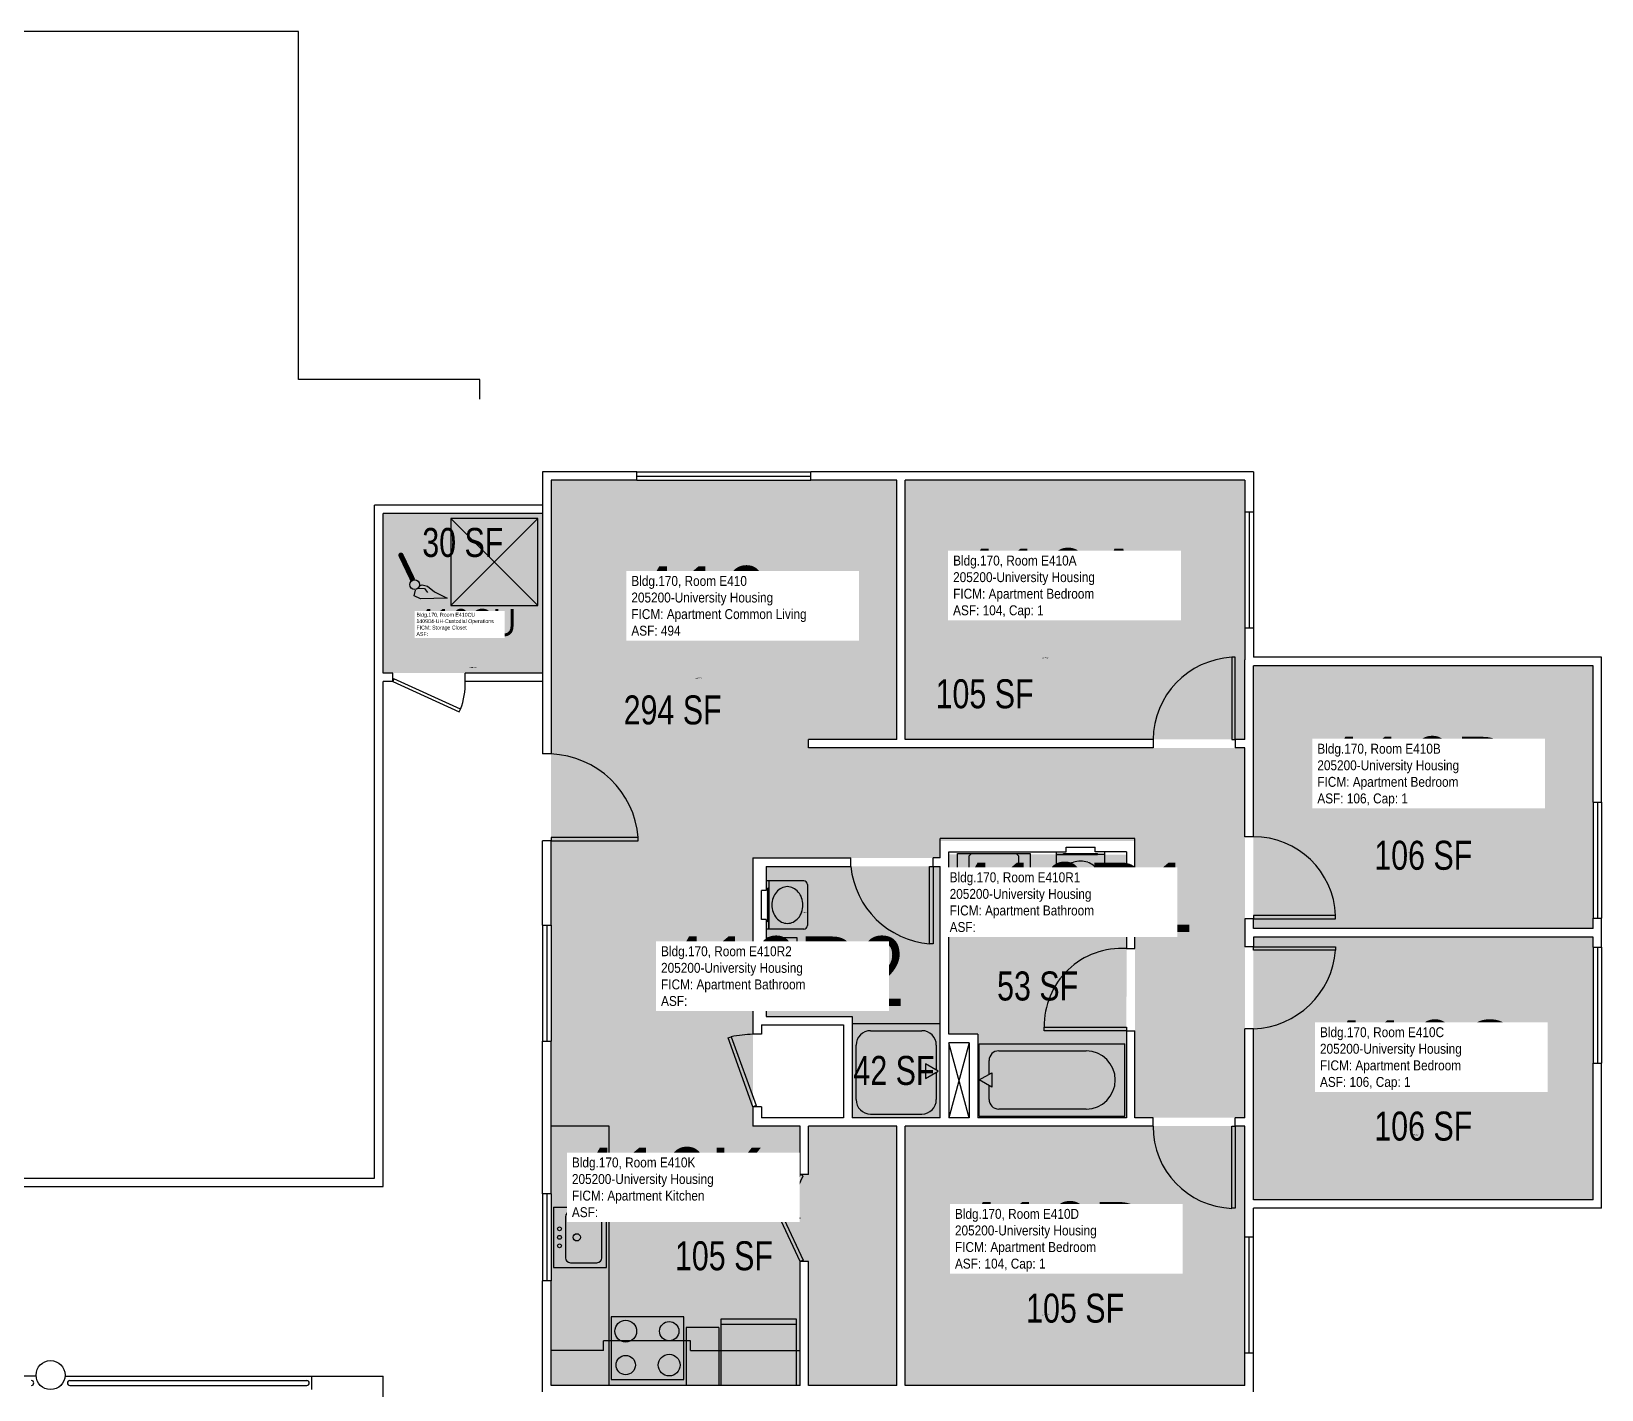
# Model space of a CAD drawing. Header units: inches. Extents: x -362 to 1240, y -1298 to 2007.
# Drawn here: x 291 to 940, y 1445 to 2007 of the extents above; entities that cross this region are included whole.
import ezdxf
from ezdxf.enums import TextEntityAlignment as Align

# ---------------------------------------------------------------- set-up
doc = ezdxf.new("R2010")
doc.units = ezdxf.units.IN
doc.header["$LTSCALE"] = 10
doc.header["$MEASUREMENT"] = 0
doc.layers.get('0').update_dxf_attribs({"linetype": 'CONTINUOUS'})
for name, color, linetype in [('A-DOOR', 2, 'CONTINUOUS'), ('A-FLOR', 3, 'CONTINUOUS'), ('A-GLAZ', 1, 'CONTINUOUS'), ('A-IDEN-ICON', 4, 'CONTINUOUS'), ('A-IDEN-RNUM', 7, 'CONTINUOUS'), ('A-IDEN-SNUM', 4, 'CONTINUOUS'), ('A-IDEN-VNUM', 4, 'CONTINUOUS'), ('A-ROOF', 2, 'CONTINUOUS'), ('A-WALL', 5, 'CONTINUOUS'), ('AREA-TEXT', 3, 'CONTINUOUS'), ('P-SANR-FIXT', 2, 'CONTINUOUS'), ('Rooms-Category-Color', 7, 'CONTINUOUS'), ('Rooms-College-Color', 7, 'CONTINUOUS'), ('Rooms-Department-Color', 7, 'CONTINUOUS'), ('Rooms-Division-Color', 7, 'CONTINUOUS'), ('Rooms-Information', 7, 'CONTINUOUS')]:
    doc.layers.add(name, color=color, linetype=linetype)
doc.styles.add('CP_AREA', font='arial.ttf', dxfattribs={"height": 15})
doc.styles.add('CP_ROOMSNUMBER', font='arial.ttf', dxfattribs={"height": 1})
doc.styles.add('CP_ROOMVNUMBER', font='arial.ttf', dxfattribs={"width": 0.85, "height": 0.075})

# ---------------------------------------------------------------- blocks, each defined once
blk = doc.blocks.new('CPCUST')
at = {"color": 0, "linetype": 'ByBlock'}
for p, q in [((0.0262, -0.0408), (0.0446, -0.0406)), ((0.0297, -0.0341), (0.0376, -0.0302)), ((0.0376, -0.0302), (0.0533, -0.0324)), ((0.0446, -0.0406), (0.0543, -0.0505)), ((0.0533, -0.0324), (0.0745, -0.0479)), ((0.0171, -0.0639), (0.02, -0.0466)), ((0.0358, -0.0705), (0.0171, -0.0639)), ((0.1117, -0.0625), (0.0358, -0.0705)), ((0.0745, -0.0479), (0.1117, -0.0625))]:
    blk.add_line(p, q, dxfattribs=at)
at = {"color": 0, "linetype": 'ByBlock', "const_width": 0.0075}
blk.add_lwpolyline([(-0.0332, 0.0481, 1), (-0.0268, 0.0519, 1)], format="xyb", close=True, dxfattribs=at)
at = {"color": 0, "linetype": 'ByBlock', "const_width": 0.015}
blk.add_lwpolyline([(-0.03, 0.05), (0.01, -0.0193)], dxfattribs=at)
at = {"color": 0, "linetype": 'ByBlock'}
blk.add_circle((0.0158, -0.0313), 0.0141, dxfattribs=at)

msp = doc.modelspace()

# ---------------------------------------------------------------- hatches: boundary and pattern name
at = {"layer": 'Rooms-Category-Color', "true_color": 0x728ef3}
for points in [[(792.76, 1557.51), (792.77, 1710.51), (612.27, 1710.51), (612.27, 1714.01), (648.77, 1714.01), (648.76, 1821.26), (505.77, 1821.26), (505.76, 1554.01), (589.26, 1554.01), (589.26, 1665.01), (666.77, 1665.01), (666.77, 1672.01), (747.26, 1672.01), (747.26, 1557.51)], [(652.26, 1714.01), (652.26, 1821.26), (792.76, 1821.26), (792.76, 1714.01)], [(502.26, 1741.5), (436.28, 1741.5), (436.28, 1807.5), (502.26, 1807.5)], [(796.26, 1744.51), (796.26, 1635.76), (936.76, 1635.76), (936.76, 1744.51)], [(743.76, 1557.51), (743.77, 1666.39), (670.26, 1666.51), (670.27, 1592.01), (682.26, 1592.01), (682.26, 1557.51)], [(666.76, 1557.51), (666.77, 1661.51), (594.76, 1661.51), (594.76, 1599.38), (630.27, 1599.38), (630.26, 1557.51)], [(796.26, 1632.26), (796.26, 1523.51), (936.76, 1523.51), (936.76, 1632.26)], [(648.77, 1446.76), (648.76, 1554.01), (612.26, 1554.01), (612.26, 1534.01), (608.76, 1534.01), (608.76, 1554.01), (505.76, 1554.01), (505.77, 1446.76), (608.76, 1446.76), (608.76, 1498.01), (612.26, 1498.01), (612.27, 1446.76)], [(792.76, 1554.01), (792.76, 1446.76), (652.26, 1446.76), (652.26, 1554.01)]]:
    msp.add_hatch(color=171, dxfattribs=at).paths.add_polyline_path(points)
at = {"layer": 'Rooms-College-Color', "true_color": 0xadadad}
for points in [[(792.76, 1557.51), (792.77, 1710.51), (612.27, 1710.51), (612.27, 1714.01), (648.77, 1714.01), (648.76, 1821.26), (505.77, 1821.26), (505.76, 1554.01), (589.26, 1554.01), (589.26, 1665.01), (666.77, 1665.01), (666.77, 1672.01), (747.26, 1672.01), (747.26, 1557.51)], [(652.26, 1714.01), (652.26, 1821.26), (792.76, 1821.26), (792.76, 1714.01)], [(502.26, 1741.5), (436.28, 1741.5), (436.28, 1807.5), (502.26, 1807.5)], [(796.26, 1744.51), (796.26, 1635.76), (936.76, 1635.76), (936.76, 1744.51)], [(743.76, 1557.51), (743.77, 1666.39), (670.26, 1666.51), (670.27, 1592.01), (682.26, 1592.01), (682.26, 1557.51)], [(666.76, 1557.51), (666.77, 1661.51), (594.76, 1661.51), (594.76, 1599.38), (630.27, 1599.38), (630.26, 1557.51)], [(796.26, 1632.26), (796.26, 1523.51), (936.76, 1523.51), (936.76, 1632.26)], [(648.77, 1446.76), (648.76, 1554.01), (612.26, 1554.01), (612.26, 1534.01), (608.76, 1534.01), (608.76, 1554.01), (505.76, 1554.01), (505.77, 1446.76), (608.76, 1446.76), (608.76, 1498.01), (612.26, 1498.01), (612.27, 1446.76)], [(792.76, 1554.01), (792.76, 1446.76), (652.26, 1446.76), (652.26, 1554.01)]]:
    msp.add_hatch(color=253, dxfattribs=at).paths.add_polyline_path(points)
at = {"layer": 'Rooms-Department-Color', "true_color": 0x604aed}
for points in [[(792.76, 1557.51), (792.77, 1710.51), (612.27, 1710.51), (612.27, 1714.01), (648.77, 1714.01), (648.76, 1821.26), (505.77, 1821.26), (505.76, 1554.01), (589.26, 1554.01), (589.26, 1665.01), (666.77, 1665.01), (666.77, 1672.01), (747.26, 1672.01), (747.26, 1557.51)], [(652.26, 1714.01), (652.26, 1821.26), (792.76, 1821.26), (792.76, 1714.01)], [(502.26, 1741.5), (436.28, 1741.5), (436.28, 1807.5), (502.26, 1807.5)], [(796.26, 1744.51), (796.26, 1635.76), (936.76, 1635.76), (936.76, 1744.51)], [(743.76, 1557.51), (743.77, 1666.39), (670.26, 1666.51), (670.27, 1592.01), (682.26, 1592.01), (682.26, 1557.51)], [(666.76, 1557.51), (666.77, 1661.51), (594.76, 1661.51), (594.76, 1599.38), (630.27, 1599.38), (630.26, 1557.51)], [(796.26, 1632.26), (796.26, 1523.51), (936.76, 1523.51), (936.76, 1632.26)], [(648.77, 1446.76), (648.76, 1554.01), (612.26, 1554.01), (612.26, 1534.01), (608.76, 1534.01), (608.76, 1554.01), (505.76, 1554.01), (505.77, 1446.76), (608.76, 1446.76), (608.76, 1498.01), (612.26, 1498.01), (612.27, 1446.76)], [(792.76, 1554.01), (792.76, 1446.76), (652.26, 1446.76), (652.26, 1554.01)]]:
    msp.add_hatch(color=173, dxfattribs=at).paths.add_polyline_path(points)
at = {"layer": 'Rooms-Division-Color', "true_color": 0x604aed}
for points in [[(792.76, 1557.51), (792.77, 1710.51), (612.27, 1710.51), (612.27, 1714.01), (648.77, 1714.01), (648.76, 1821.26), (505.77, 1821.26), (505.76, 1554.01), (589.26, 1554.01), (589.26, 1665.01), (666.77, 1665.01), (666.77, 1672.01), (747.26, 1672.01), (747.26, 1557.51)], [(652.26, 1714.01), (652.26, 1821.26), (792.76, 1821.26), (792.76, 1714.01)], [(502.26, 1741.5), (436.28, 1741.5), (436.28, 1807.5), (502.26, 1807.5)], [(796.26, 1744.51), (796.26, 1635.76), (936.76, 1635.76), (936.76, 1744.51)], [(743.76, 1557.51), (743.77, 1666.39), (670.26, 1666.51), (670.27, 1592.01), (682.26, 1592.01), (682.26, 1557.51)], [(666.76, 1557.51), (666.77, 1661.51), (594.76, 1661.51), (594.76, 1599.38), (630.27, 1599.38), (630.26, 1557.51)], [(796.26, 1632.26), (796.26, 1523.51), (936.76, 1523.51), (936.76, 1632.26)], [(648.77, 1446.76), (648.76, 1554.01), (612.26, 1554.01), (612.26, 1534.01), (608.76, 1534.01), (608.76, 1554.01), (505.76, 1554.01), (505.77, 1446.76), (608.76, 1446.76), (608.76, 1498.01), (612.26, 1498.01), (612.27, 1446.76)], [(792.76, 1554.01), (792.76, 1446.76), (652.26, 1446.76), (652.26, 1554.01)]]:
    msp.add_hatch(color=173, dxfattribs=at).paths.add_polyline_path(points)

# ---------------------------------------------------------------- linework, layer by layer
at = {"layer": 'A-DOOR'}
for p, q in [((787.35, 1748.01), (787.35, 1714.01)), ((788.76, 1748.01), (787.35, 1748.01)), ((788.76, 1714.01), (788.76, 1748.01)), ((440.79, 1739.14), (440.26, 1738)), ((440.26, 1738), (467.8, 1725.46)), ((468.32, 1726.61), (440.79, 1739.14)), ((467.8, 1725.46), (468.32, 1726.61)), ((787.35, 1714.01), (788.76, 1714.01)), ((541.76, 1673.42), (505.76, 1673.42)), ((505.76, 1673.42), (505.76, 1672.01)), ((505.76, 1672.01), (541.76, 1672.01)), ((541.76, 1672.01), (541.76, 1673.42)), ((662.35, 1629.51), (662.35, 1661.51)), ((662.35, 1661.51), (663.76, 1661.51)), ((663.76, 1661.51), (663.76, 1629.51)), ((830.26, 1641.17), (796.26, 1641.17)), ((796.26, 1641.17), (796.26, 1639.76)), ((796.26, 1639.76), (830.26, 1639.76)), ((830.26, 1639.76), (830.26, 1641.17)), ((663.76, 1629.51), (662.35, 1629.51)), ((796.26, 1628.26), (830.26, 1628.26)), ((796.26, 1626.84), (796.26, 1628.26)), ((830.26, 1626.84), (796.26, 1626.84)), ((830.26, 1628.26), (830.26, 1626.84)), ((709.76, 1594.92), (743.76, 1594.92)), ((709.76, 1593.51), (709.76, 1594.92)), ((743.76, 1593.51), (709.76, 1593.51)), ((743.76, 1594.92), (743.76, 1593.51)), ((578.97, 1590.49), (580.29, 1590.97)), ((589.26, 1562.01), (578.97, 1590.49)), ((580.29, 1590.97), (590.59, 1562.49)), ((590.59, 1562.49), (589.26, 1562.01)), ((787.35, 1520.01), (787.35, 1554.01)), ((787.35, 1554.01), (788.76, 1554.01)), ((788.76, 1554.01), (788.76, 1520.01)), ((608.76, 1534.01), (600.89, 1517.16)), ((602.17, 1516.56), (610.04, 1533.41)), ((610.04, 1533.41), (608.76, 1534.01)), ((788.76, 1520.01), (787.35, 1520.01)), ((600.89, 1517.16), (602.17, 1516.56)), ((600.89, 1514.85), (602.17, 1515.45)), ((608.76, 1498.01), (600.89, 1514.85)), ((602.17, 1515.45), (610.04, 1498.61)), ((610.04, 1498.61), (608.76, 1498.01))]:
    msp.add_line(p, q, dxfattribs=at)
for centre, radius, start, end in [((789.15, 1713.67), 34.38, 92.99623, 179.44152), ((441.19, 1737.11), 29.09, 338.85076, 1.75211), ((504.29, 1670.44), 37.6, 4.55195, 87.74769), ((796.31, 1639.78), 33.98, 2.35506, 90.08269), ((665.15, 1664.95), 35.55, 185.55223, 265.48276), ((741.64, 1595.69), 31.88, 86.17917, 181.38308), ((794.95, 1629.67), 35.43, 272.13458, 355.42767), ((590.19, 1545.47), 46.56, 91.13665, 102.26972), ((788.53, 1553.75), 33.77, 179.56724, 267.99501), ((607.6, 1541.68), 25.7, 257.79511, 272.60034), ((607.6, 1490.33), 25.7, 87.39966, 102.20489)]:
    msp.add_arc(centre, radius, start, end, dxfattribs=at)
at = {"layer": 'A-FLOR'}
for p, q in [((678.76, 1588.51), (670.26, 1557.51)), ((678.76, 1557.5), (670.26, 1588.51)), ((306.7, 1448.75), (404.76, 1448.75)), ((306.7, 1446.75), (404.76, 1446.75))]:
    msp.add_line(p, q, dxfattribs=at)
at = {"layer": 'A-FLOR', "extrusion": (0.000187714, -5.16719e-13, 1)}
for centre in [(290.83, 1447.75, 0.05), (404.76, 1447.75, 0.08)]:
    msp.add_arc(centre, 1, 270, 90, dxfattribs=at)
at = {"layer": 'A-FLOR', "extrusion": (0.000187714, -5.16804e-13, 1)}
msp.add_arc((306.7, 1447.75, 0.06), 1, 90, 270, dxfattribs=at)
at = {"layer": 'A-GLAZ'}
for p, q in [((541.26, 1824.76), (613.26, 1824.76)), ((541.26, 1823.01), (613.26, 1823.01)), ((541.26, 1821.26), (613.26, 1821.26)), ((792.76, 1808.01), (792.76, 1760.01)), ((794.51, 1808.01), (794.51, 1760.01)), ((796.26, 1808.01), (796.26, 1760.01)), ((936.76, 1688.01), (936.76, 1640.01)), ((938.51, 1688.01), (938.51, 1640.01)), ((940.26, 1688.01), (940.26, 1640.01)), ((502.26, 1637.13), (502.26, 1589.13)), ((504.01, 1637.13), (504.01, 1589.13)), ((505.76, 1637.13), (505.76, 1589.13)), ((936.76, 1628.01), (936.76, 1580.01)), ((938.51, 1628.01), (938.51, 1580.01)), ((940.26, 1628.01), (940.26, 1580.01)), ((502.26, 1526.01), (502.26, 1490.01)), ((504.01, 1526.01), (504.01, 1490.01)), ((505.76, 1526.01), (505.76, 1490.01)), ((792.76, 1460.01), (792.76, 1508.01)), ((794.51, 1460.01), (794.51, 1508.01)), ((796.26, 1460.01), (796.26, 1508.01))]:
    msp.add_line(p, q, dxfattribs=at)
at = {"layer": 'A-ROOF'}
for p, q in [((401.26, 2007.01), (93.26, 2007.01)), ((401.26, 1863.01), (401.26, 2007.01)), ((476.26, 1863.01), (401.26, 1863.01)), ((476.26, 1854.76), (476.26, 1863.01))]:
    msp.add_line(p, q, dxfattribs=at)
at = {"layer": 'A-WALL'}
for p, q in [((541.26, 1824.76), (502.26, 1824.76)), ((502.26, 1824.76), (502.26, 1708.01)), ((541.26, 1821.26), (505.76, 1821.26)), ((505.76, 1821.26), (505.76, 1708.01)), ((541.26, 1821.26), (541.26, 1824.76)), ((796.26, 1824.76), (613.26, 1824.76)), ((613.26, 1821.26), (613.26, 1824.76)), ((648.76, 1821.26), (613.26, 1821.26)), ((648.76, 1714.01), (648.76, 1821.26)), ((792.76, 1821.26), (652.26, 1821.26)), ((652.26, 1714.01), (652.26, 1821.26)), ((792.76, 1821.26), (792.76, 1808.01)), ((796.26, 1824.76), (796.26, 1808.01)), ((502.26, 1811), (432.76, 1811)), ((432.76, 1532.51), (432.76, 1811)), ((436.26, 1741.5), (436.26, 1807.5)), ((502.26, 1807.5), (436.26, 1807.5)), ((796.26, 1808.01), (792.76, 1808.01)), ((792.76, 1760.01), (792.76, 1747.01)), ((796.26, 1760.01), (792.76, 1760.01)), ((796.26, 1760.01), (796.26, 1748.01)), ((792.76, 1714.01), (792.76, 1747.01)), ((940.26, 1748.01), (796.26, 1748.01)), ((940.26, 1688.01), (940.26, 1748.01)), ((440.26, 1741.5), (436.26, 1741.5)), ((440.26, 1738), (440.26, 1741.5)), ((470.26, 1738), (470.26, 1741.5)), ((502.26, 1741.5), (470.26, 1741.5)), ((936.76, 1744.51), (796.26, 1744.51)), ((796.26, 1673.76), (796.26, 1744.51)), ((936.76, 1688.01), (936.76, 1744.51)), ((440.26, 1738), (436.26, 1738)), ((436.26, 1529.01), (436.26, 1738)), ((502.26, 1738), (470.26, 1738)), ((648.76, 1714.01), (612.26, 1714.01)), ((612.26, 1710.51), (612.26, 1714.01)), ((754.76, 1710.51), (612.26, 1710.51)), ((754.76, 1714.01), (652.26, 1714.01)), ((754.76, 1714.01), (754.76, 1710.51)), ((792.76, 1714.01), (788.76, 1714.01)), ((788.76, 1714.01), (788.76, 1710.51)), ((792.76, 1710.51), (788.76, 1710.51)), ((792.76, 1673.76), (792.76, 1710.51)), ((505.76, 1708.01), (502.26, 1708.01)), ((936.76, 1688.01), (940.26, 1688.01)), ((505.76, 1672.01), (502.26, 1672.01)), ((502.26, 1637.13), (502.26, 1672.01)), ((505.76, 1637.13), (505.76, 1672.01)), ((666.76, 1665.01), (666.76, 1673.01)), ((747.26, 1673.01), (666.76, 1673.01)), ((718.76, 1667.51), (718.76, 1669.51)), ((718.76, 1669.51), (730.76, 1669.51)), ((730.76, 1667.51), (730.76, 1669.51)), ((747.26, 1627.51), (747.26, 1673.01)), ((796.26, 1673.76), (792.76, 1673.76)), ((589.26, 1665.01), (589.26, 1592.01)), ((589.26, 1665.01), (629.76, 1665.01)), ((629.76, 1661.51), (629.76, 1665.01)), ((666.76, 1665.01), (663.76, 1665.01)), ((663.76, 1661.51), (663.76, 1665.01)), ((670.26, 1667.51), (718.76, 1667.51)), ((670.26, 1592.01), (670.26, 1667.51)), ((743.76, 1667.51), (730.76, 1667.51)), ((743.76, 1667.51), (743.76, 1627.51)), ((594.76, 1661.51), (594.76, 1651.51)), ((594.76, 1661.51), (629.76, 1661.51)), ((663.76, 1661.51), (666.76, 1661.51)), ((666.76, 1557.51), (666.76, 1661.51)), ((594.76, 1651.51), (592.76, 1651.51)), ((592.76, 1639.51), (592.76, 1651.51)), ((502.26, 1637.13), (505.76, 1637.13)), ((594.76, 1639.51), (592.76, 1639.51)), ((594.76, 1639.51), (594.76, 1599.38)), ((796.26, 1639.76), (792.76, 1639.76)), ((792.76, 1639.76), (792.76, 1628.26)), ((796.26, 1635.76), (796.26, 1639.76)), ((936.76, 1635.76), (936.76, 1640.01)), ((936.76, 1640.01), (940.26, 1640.01)), ((940.26, 1628.01), (940.26, 1640.01)), ((936.76, 1635.76), (796.26, 1635.76)), ((796.26, 1632.26), (796.26, 1628.26)), ((936.76, 1632.26), (796.26, 1632.26)), ((936.76, 1628.01), (936.76, 1632.26)), ((743.76, 1627.51), (747.26, 1627.51)), ((796.26, 1628.26), (792.76, 1628.26)), ((936.76, 1628.01), (940.26, 1628.01)), ((594.76, 1599.38), (630.26, 1599.38)), ((630.26, 1599.38), (630.26, 1557.51)), ((592.76, 1592.01), (589.26, 1592.01)), ((592.76, 1595.88), (592.76, 1592.01)), ((592.76, 1595.88), (626.76, 1595.88)), ((626.76, 1595.88), (626.76, 1557.51)), ((682.26, 1592.01), (670.26, 1592.01)), ((682.26, 1592.01), (682.26, 1557.51)), ((743.76, 1593.51), (747.26, 1593.51)), ((743.76, 1593.51), (743.76, 1557.51)), ((747.26, 1557.51), (747.26, 1593.51)), ((796.26, 1594.26), (792.76, 1594.26)), ((792.76, 1557.51), (792.76, 1594.26)), ((796.26, 1523.51), (796.26, 1594.26)), ((502.26, 1589.13), (505.76, 1589.13)), ((502.26, 1526.01), (502.26, 1589.13)), ((505.76, 1554.01), (505.76, 1589.13)), ((678.76, 1588.51), (670.26, 1588.51)), ((670.26, 1588.51), (670.26, 1557.51)), ((678.76, 1588.51), (678.76, 1557.51)), ((936.76, 1523.51), (936.76, 1580.01)), ((936.76, 1580.01), (940.26, 1580.01)), ((940.26, 1520.01), (940.26, 1580.01)), ((589.26, 1562.01), (589.26, 1554.01)), ((592.76, 1562.01), (589.26, 1562.01)), ((592.76, 1562.01), (592.76, 1557.51)), ((507.76, 1554.01), (505.76, 1554.01)), ((505.76, 1526.01), (505.76, 1554.01)), ((608.76, 1554.01), (589.26, 1554.01)), ((626.76, 1557.51), (592.76, 1557.51)), ((608.76, 1534.01), (608.76, 1554.01)), ((648.76, 1554.01), (612.26, 1554.01)), ((612.26, 1534.01), (612.26, 1554.01)), ((666.76, 1557.51), (630.26, 1557.51)), ((648.76, 1446.76), (648.76, 1554.01)), ((652.26, 1446.76), (652.26, 1554.01)), ((754.76, 1554.01), (652.26, 1554.01)), ((678.76, 1557.51), (670.26, 1557.51)), ((743.76, 1557.51), (682.26, 1557.51)), ((754.76, 1557.51), (747.26, 1557.51)), ((754.76, 1554.01), (754.76, 1557.51)), ((788.76, 1554.01), (788.76, 1557.51)), ((792.76, 1557.51), (788.76, 1557.51)), ((792.76, 1554.01), (788.76, 1554.01)), ((792.76, 1519.01), (792.76, 1554.01)), ((612.26, 1534.01), (608.76, 1534.01)), ((6.26, 1532.51), (432.76, 1532.51)), ((11.76, 1529.01), (436.26, 1529.01)), ((505.76, 1526.01), (502.26, 1526.01)), ((792.76, 1508.01), (792.76, 1521.01)), ((936.76, 1523.51), (796.26, 1523.51)), ((796.26, 1508.01), (796.26, 1520.01)), ((940.26, 1520.01), (796.26, 1520.01)), ((796.26, 1508.01), (792.76, 1508.01)), ((612.26, 1498.01), (608.76, 1498.01)), ((608.76, 1446.76), (608.76, 1498.01)), ((612.26, 1446.76), (612.26, 1498.01)), ((505.76, 1490.01), (502.26, 1490.01)), ((502.26, 1444.01), (502.26, 1490.01)), ((505.76, 1446.76), (505.76, 1490.01)), ((796.26, 1460.01), (792.76, 1460.01)), ((792.76, 1446.76), (792.76, 1460.01)), ((796.26, 1444.01), (796.26, 1460.01)), ((292.79, 1450.5), (190.76, 1450.5)), ((304.74, 1450.5), (406.76, 1450.5)), ((406.76, 1450.5), (436.26, 1450.5)), ((406.76, 1445), (406.76, 1450.5)), ((436.26, 1413), (436.26, 1450.5)), ((608.76, 1446.76), (505.76, 1446.76)), ((648.76, 1446.76), (612.26, 1446.76)), ((792.76, 1446.76), (652.26, 1446.76))]:
    msp.add_line(p, q, dxfattribs=at)
msp.add_circle((298.76, 1451), 6, dxfattribs=at)
at = {"layer": 'P-SANR-FIXT'}
for p, q in [((500.26, 1805.51), (464.26, 1805.51)), ((464.26, 1805.51), (464.26, 1769.51)), ((464.26, 1805.51), (500.26, 1769.51)), ((500.26, 1805.51), (464.26, 1769.51)), ((500.26, 1769.51), (500.26, 1805.51)), ((464.26, 1769.51), (500.26, 1769.51)), ((673.89, 1666.88), (703.89, 1666.88)), ((673.89, 1654.88), (673.89, 1666.88)), ((678.7, 1665.91), (679.67, 1666.88)), ((678.7, 1659.29), (678.7, 1665.91)), ((679.67, 1666.88), (698.1, 1666.88)), ((698.1, 1666.88), (699.07, 1665.91)), ((699.07, 1665.91), (699.07, 1659.12)), ((703.89, 1666.88), (703.89, 1654.88)), ((714.76, 1650.38), (714.76, 1667.51)), ((734.76, 1666.38), (714.76, 1666.38)), ((714.76, 1666.38), (731.76, 1666.38)), ((717.76, 1666.38), (717.76, 1666.88)), ((717.76, 1666.88), (731.76, 1666.88)), ((731.76, 1666.38), (731.76, 1666.88)), ((734.76, 1650.38), (734.76, 1667.51)), ((679.67, 1658.15), (678.82, 1659)), ((683.07, 1658.15), (679.67, 1658.15)), ((686.46, 1659.12), (683.07, 1658.15)), ((691.31, 1659.12), (686.46, 1659.12)), ((694.71, 1658.15), (691.31, 1659.12)), ((697.94, 1658.15), (694.71, 1658.15)), ((699.07, 1659.12), (698.22, 1658.27)), ((610.26, 1655.51), (594.76, 1655.51)), ((595.39, 1638.51), (595.39, 1652.51)), ((595.89, 1652.51), (595.39, 1652.51)), ((595.89, 1655.51), (595.89, 1635.51)), ((595.89, 1635.51), (595.89, 1652.51)), ((611.76, 1654.01), (611.76, 1637.01)), ((703.89, 1654.88), (673.89, 1654.88)), ((733.26, 1648.88), (716.26, 1648.88)), ((595.89, 1638.51), (595.39, 1638.51)), ((610.26, 1635.51), (594.76, 1635.51)), ((595.36, 1632.01), (607.36, 1632.01)), ((595.36, 1602.01), (595.36, 1632.01)), ((607.36, 1632.01), (607.36, 1602.01)), ((595.36, 1626.51), (596.36, 1627.51)), ((595.36, 1607.51), (595.36, 1626.51)), ((596.36, 1627.51), (603.36, 1627.51)), ((603.36, 1627.51), (604.24, 1626.63)), ((604.36, 1626.33), (604.36, 1623.01)), ((604.36, 1623.01), (603.36, 1619.51)), ((603.36, 1619.51), (603.36, 1614.57)), ((603.38, 1614.45), (604.36, 1611.01)), ((604.36, 1611.01), (604.36, 1607.51)), ((596.36, 1606.51), (595.36, 1607.51)), ((603.36, 1606.51), (596.36, 1606.51)), ((604.36, 1607.51), (603.36, 1606.51)), ((607.36, 1602.01), (595.36, 1602.01)), ((666.76, 1596.38), (630.26, 1596.38)), ((637.93, 1593.51), (659.1, 1593.51)), ((631.93, 1565.01), (631.93, 1587.51)), ((665.1, 1587.51), (665.1, 1577.2)), ((682.89, 1558.13), (682.89, 1588.13)), ((682.89, 1588.13), (743.14, 1588.13)), ((690.92, 1585.18), (727.07, 1585.18)), ((743.14, 1558.13), (743.14, 1588.13)), ((665.87, 1576.76), (660.67, 1579.76)), ((660.67, 1579.76), (660.67, 1573.76)), ((686.91, 1575.45), (686.91, 1581.17)), ((660.67, 1573.76), (665.87, 1576.76)), ((665.1, 1576.31), (665.1, 1565.01)), ((682.89, 1573.13), (688.09, 1576.13)), ((688.09, 1570.13), (682.89, 1573.13)), ((688.09, 1576.13), (688.09, 1570.13)), ((686.91, 1565.1), (686.91, 1570.81)), ((637.93, 1559.01), (659.1, 1559.01)), ((727.07, 1561.08), (690.92, 1561.08)), ((529.76, 1554.01), (505.76, 1554.01)), ((529.76, 1446.76), (529.76, 1554.01)), ((682.89, 1558.13), (743.14, 1558.13)), ((506.76, 1520.51), (506.76, 1495.51)), ((506.76, 1520.51), (528.76, 1520.51)), ((528.76, 1495.51), (528.76, 1520.51)), ((511.76, 1516.51), (511.76, 1499.51)), ((513.76, 1518.51), (524.76, 1518.51)), ((526.76, 1499.51), (526.76, 1516.51)), ((506.76, 1495.51), (528.76, 1495.51)), ((513.76, 1497.51), (524.76, 1497.51)), ((560.63, 1475.17), (530.63, 1475.17)), ((530.63, 1475.17), (530.63, 1449.17)), ((560.63, 1449.17), (560.63, 1475.17)), ((576.14, 1446.76), (576.14, 1474.26)), ((576.14, 1474.26), (607.14, 1474.26)), ((607.14, 1474.26), (607.14, 1446.76)), ((575.14, 1470.76), (561.63, 1470.76)), ((561.63, 1470.76), (561.63, 1446.76)), ((575.14, 1470.76), (575.14, 1446.76)), ((576.14, 1472.01), (607.14, 1472.01)), ((527.39, 1461.17), (527.39, 1465.17)), ((563.39, 1465.17), (527.39, 1465.17)), ((563.39, 1461.17), (563.39, 1465.17)), ((527.39, 1461.17), (505.76, 1461.17)), ((563.39, 1461.17), (608.76, 1461.17)), ((530.63, 1449.17), (560.63, 1449.17)), ((607.14, 1446.76), (576.14, 1446.76))]:
    msp.add_line(p, q, dxfattribs=at)
for centre, radius in [((509.26, 1511.51), 0.791), ((509.26, 1508.01), 0.791), ((516.39, 1508.01), 1.5), ((509.26, 1504.51), 0.791), ((536.63, 1469.17), 4.5), ((554.63, 1469.17), 4), ((536.63, 1455.17), 4), ((554.63, 1455.17), 4.5)]:
    msp.add_circle(centre, radius, dxfattribs=at)
for centre, radius, start, end in [((724.32, 1655.95), 7.65, 109.22936, 130.10091), ((724.76, 1654.68), 9, 90, 109.22936), ((724.76, 1654.68), 9, 70.77064, 90), ((725.21, 1655.95), 7.65, 49.89909, 70.77064), ((679.11, 1659.29), 0.406, 180, 225), ((690.76, 1650.26), 8.42, 116.70119, 140.52754), ((688.51, 1654.73), 3.41, 83.67156, 116.6954), ((689.27, 1654.73), 3.41, 63.3046, 96.32844), ((687.02, 1650.26), 8.42, 39.47246, 63.29881), ((697.94, 1658.56), 0.406, 270, 315), ((722.58, 1657.28), 5.42, 153.80841, 180), ((722.58, 1657.28), 5.42, 180, 206.19159), ((723.64, 1656.76), 6.59, 130.10091, 153.80841), ((725.89, 1656.76), 6.59, 26.19159, 49.89909), ((726.95, 1657.28), 5.42, 0, 26.19159), ((726.95, 1657.28), 5.42, 333.80841, 0), ((604.84, 1645.95), 7.65, 139.89909, 160.77064), ((604.03, 1646.63), 6.59, 116.19159, 139.89909), ((603.51, 1647.69), 5.42, 90, 116.19159), ((603.51, 1647.69), 5.42, 63.80841, 90), ((602.99, 1646.63), 6.59, 40.10091, 63.80841), ((602.18, 1645.95), 7.65, 19.22936, 40.10091), ((610.26, 1654.01), 1.5, 0, 90), ((689.2, 1649.23), 7.33, 175.79837, 201.03834), ((688.08, 1649.76), 6.19, 153.74869, 179.9158), ((691.95, 1649.28), 9.96, 140.52754, 161.16462), ((685.83, 1649.28), 9.96, 18.83538, 39.47246), ((689.69, 1649.76), 6.19, 0.0842, 26.25131), ((688.58, 1649.23), 7.33, 338.96166, 4.20163), ((716.26, 1650.38), 1.5, 180, 270), ((723.64, 1657.8), 6.59, 206.19159, 229.89909), ((724.32, 1658.61), 7.65, 229.89909, 250.77064), ((724.76, 1659.88), 9, 250.77064, 270), ((724.76, 1659.88), 9, 270, 289.22936), ((725.21, 1658.61), 7.65, 289.22936, 310.10091), ((725.89, 1657.8), 6.59, 310.10091, 333.80841), ((733.26, 1650.38), 1.5, 270, 0), ((606.11, 1645.51), 9, 160.77064, 180), ((606.11, 1645.51), 9, 180, 199.22936), ((600.91, 1645.51), 9, 0, 19.22936), ((600.91, 1645.51), 9, 340.77064, 0), ((692.7, 1650.13), 10.93, 198.83538, 219.47246), ((690.76, 1648.53), 8.42, 219.47246, 243.29881), ((687.02, 1648.53), 8.42, 296.70119, 320.52754), ((685.08, 1650.13), 10.93, 320.52754, 341.16462), ((604.84, 1645.06), 7.65, 199.22936, 220.10091), ((604.03, 1644.38), 6.59, 220.10091, 243.80841), ((603.51, 1643.33), 5.42, 243.80841, 270), ((603.51, 1643.33), 5.42, 270, 296.19159), ((602.99, 1644.38), 6.59, 296.19159, 319.89909), ((602.18, 1645.06), 7.65, 319.89909, 340.77064), ((610.26, 1637.01), 1.5, 270, 0), ((688.8, 1644.04), 3.53, 239.07532, 271.53812), ((688.98, 1644.04), 3.53, 268.46188, 300.92468), ((603.95, 1626.33), 0.418, 0, 45), ((613.53, 1615.18), 9.33, 108.83538, 129.47246), ((614.13, 1613.43), 11.18, 90, 108.83538), ((614.13, 1613.43), 11.18, 71.16462, 90), ((614.73, 1615.18), 9.33, 50.52754, 71.16462), ((611.2, 1617.01), 6.3, 153.29881, 180), ((612.62, 1616.3), 7.89, 129.47246, 153.29881), ((615.65, 1616.3), 7.89, 26.70119, 50.52754), ((617.06, 1617.01), 6.3, 0, 26.70119), ((603.78, 1614.57), 0.418, 180, 195.9454), ((611.2, 1617.01), 6.3, 180, 206.70119), ((612.62, 1617.72), 7.89, 206.70119, 230.52754), ((613.53, 1618.83), 9.33, 230.52754, 251.16462), ((614.15, 1619.54), 10.24, 288.83538, 309.47246), ((615.65, 1617.72), 7.89, 309.47246, 333.29881), ((617.06, 1617.01), 6.3, 333.29881, 0), ((614.13, 1620.58), 11.18, 251.16462, 270), ((614.69, 1617.94), 8.55, 266.22456, 288.83538), ((637.93, 1587.51), 6, 90, 180), ((659.1, 1587.51), 6, 0, 90), ((690.92, 1581.17), 4.02, 90, 180), ((727.07, 1573.13), 12.05, 270, 90), ((637.93, 1565.01), 6, 180, 270), ((659.1, 1565.01), 6, 270, 0), ((690.92, 1565.1), 4.02, 180, 270), ((513.76, 1516.51), 2, 90, 180), ((524.76, 1516.51), 2, 0, 90), ((513.76, 1499.51), 2, 180, 270), ((524.76, 1499.51), 2, 270, 0)]:
    msp.add_arc(centre, radius, start, end, dxfattribs=at)

# ---------------------------------------------------------------- block references
at = {"layer": 'A-IDEN-ICON', "xscale": 143.9999999974375, "yscale": 143.9999999974375, "zscale": 143.9999999974375, "rotation": 355.4983470468134}
msp.add_blockref('CPCUST', (447.41, 1782.76), dxfattribs=at)

# ---------------------------------------------------------------- texts
at = {"layer": 'A-IDEN-RNUM', "style": 'CP_ROOMSNUMBER'}
for s, rotation, p in [('0410-A0', 1.17206, (708.87, 1747.56)), ('0410-CU', 359.86668, (472.07, 1743.62)), ('0410-00', 1.20481, (565.3, 1739.14)), ('0410-B0', 1.20481, (858.99, 1667.1)), ('0410-R1', 0.86561, (705.62, 1648.54)), ('0410-R2', 0.86561, (609.39, 1642.14)), ('0410-C0', 1.17206, (862.14, 1550.23)), ('0410-K0', 0.86561, (557.88, 1530.38)), ('0410-D0', 1.20481, (708.92, 1475.79))]:
    msp.add_text(s, height=0.36, rotation=rotation, dxfattribs=at).set_placement(p)
at = {"layer": 'A-IDEN-SNUM', "style": 'CP_ROOMSNUMBER'}
for s, rotation, p in [('1700E410A0', 1.17206, (708.87, 1747.56)), ('1700E410CU', 359.86668, (472.07, 1743.62)), ('1700E41000', 1.20481, (565.3, 1739.14)), ('1700E410B0', 1.20481, (858.99, 1667.1)), ('1700E410R1', 0.86561, (705.62, 1648.54)), ('1700E410R2', 0.86561, (609.39, 1642.14)), ('1700E410C0', 1.17206, (862.14, 1550.23)), ('1700E410K0', 0.86561, (557.88, 1530.38)), ('1700E410D0', 1.20481, (708.92, 1475.79))]:
    msp.add_text(s, height=0.36, rotation=rotation, dxfattribs=at).set_placement(p)
at = {"layer": 'A-IDEN-VNUM', "style": 'CP_ROOMVNUMBER', "width": 0.85}
for s, height, p in [('410A', 28.8, (672.05, 1764.17)), ('410', 28.8, (538.97, 1756.92)), ('410CU', 11.143, (450.08, 1756.84)), ('410B', 28.8, (822.69, 1686.32)), ('410R1', 28.8, (670.62, 1634.29)), ('410R2', 28.8, (551.26, 1603.69)), ('410C', 28.8, (823.79, 1569.01)), ('410K', 28.8, (514.39, 1516.3)), ('410D', 28.8, (672.81, 1493.84))]:
    msp.add_text(s, height=height, dxfattribs=at).set_placement(p)
at = {"layer": 'AREA-TEXT', "style": 'CP_AREA', "width": 0.75}
for s, p in [('30 SF', (469.27, 1795.54)), ('105 SF', (685.07, 1732.92)), ('294 SF', (556.05, 1726.24)), ('106 SF', (866.51, 1666.1)), ('53 SF', (707.01, 1612.01)), ('42 SF', (647.59, 1577.07)), ('106 SF', (866.51, 1554.04)), ('105 SF', (577.27, 1500.38)), ('105 SF', (722.51, 1478.71))]:
    msp.add_text(s, height=12, dxfattribs=at).set_placement(p, align=Align.MIDDLE_CENTER)

# ---------------------------------------------------------------- next in the draw order: texts
at = {"layer": 'Rooms-Information', "attachment_point": 7, "style": 'CP_ROOMVNUMBER', "bg_fill": 3, "box_fill_scale": 1.5, "bg_fill_color": 256, "bg_fill_true_color": 13158600, "bg_fill_transparency": 0}
for s, insert, char_height, width in [('Bldg.170, Room E410A^M^J205200-University Housing^M^JFICM: Apartment Bedroom^M^JASF: 104, Cap: 1', (672.05, 1764.17), 4.1143, 92.16), ('Bldg.170, Room E410^M^J205200-University Housing^M^JFICM: Apartment Common Living^M^JASF: 494', (538.97, 1756.92), 4.1143, 92.16), ('Bldg.170, Room E410CU^M^J140904-UH-Custodial Operations^M^JFICM: Storage Closet^M^JASF: ', (450.08, 1756.84), 1.5919, 35.6584), ('Bldg.170, Room E410B^M^J205200-University Housing^M^JFICM: Apartment Bedroom^M^JASF: 106, Cap: 1', (822.69, 1686.32), 4.1143, 92.16), ('Bldg.170, Room E410R1^M^J205200-University Housing^M^JFICM: Apartment Bathroom^M^JASF: ', (670.62, 1634.29), 4.1143, 92.16), ('Bldg.170, Room E410R2^M^J205200-University Housing^M^JFICM: Apartment Bathroom^M^JASF: ', (551.26, 1603.69), 4.1143, 92.16), ('Bldg.170, Room E410C^M^J205200-University Housing^M^JFICM: Apartment Bedroom^M^JASF: 106, Cap: 1', (823.79, 1569.01), 4.1143, 92.16), ('Bldg.170, Room E410K^M^J205200-University Housing^M^JFICM: Apartment Kitchen^M^JASF: ', (514.39, 1516.3), 4.1143, 92.16), ('Bldg.170, Room E410D^M^J205200-University Housing^M^JFICM: Apartment Bedroom^M^JASF: 104, Cap: 1', (672.81, 1493.84), 4.1143, 92.16)]:
    msp.add_mtext(s, dxfattribs=dict(at, insert=insert, char_height=char_height, width=width))

doc.saveas('drawing.dxf')
